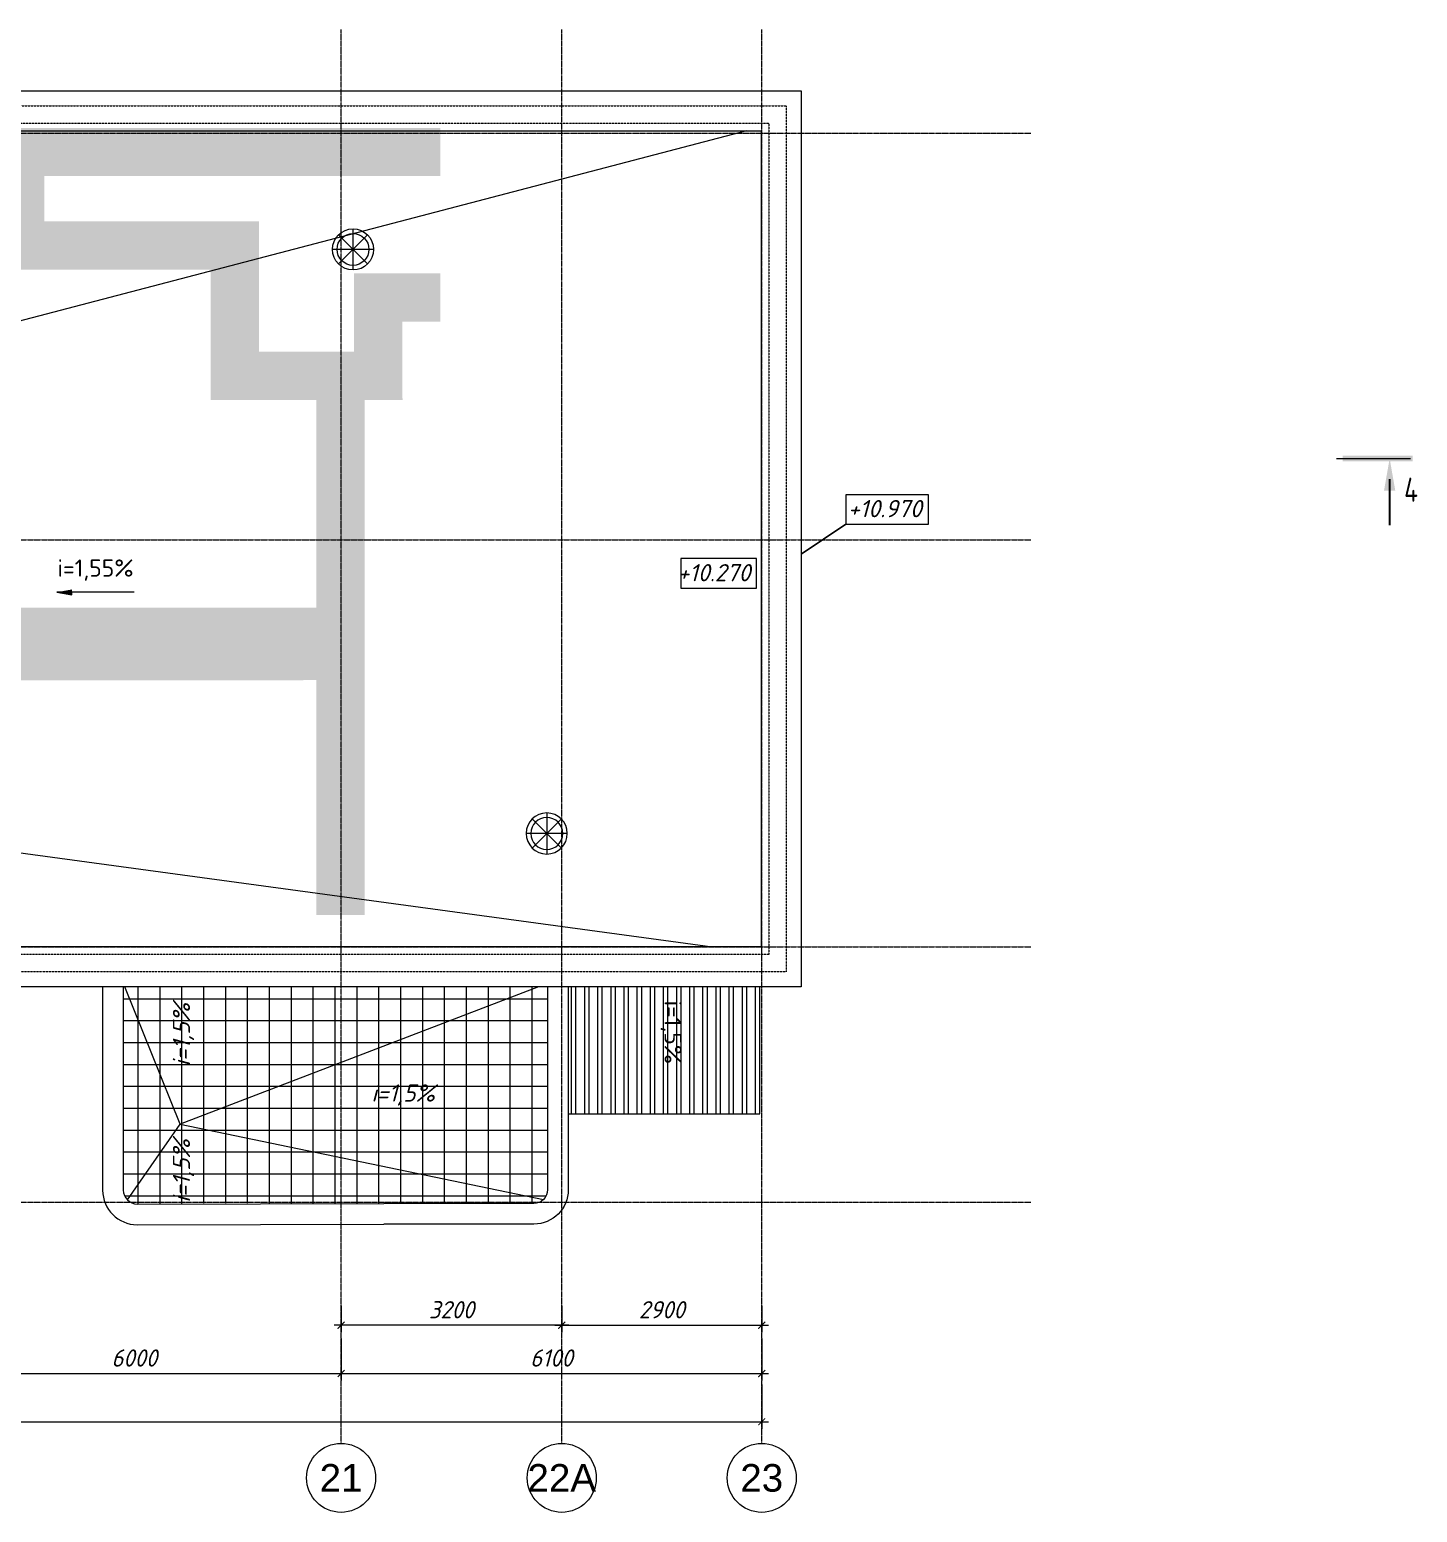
# Model space of a CAD drawing. Header units: millimetres. Extents: x 0 to 168960, y -92093 to 443706.
# Drawn here: x 55935 to 76058, y 420921 to 442421 of the extents above; entities that cross this region are included whole.
import ezdxf
from ezdxf.enums import TextEntityAlignment as Align

# ---------------------------------------------------------------- set-up
doc = ezdxf.new("R2010")
doc.units = ezdxf.units.MM
doc.linetypes.add('HIDDEN', pattern=[0.375, 0.25, -0.125])
doc.linetypes.add('осевая', pattern=[50.8, 31.75, -6.35, 6.35, -6.35])
for name, color, linetype, lineweight in [('АР_Козырьки', 7, 'Continuous', 0), ('АР_Кровля', 7, 'Continuous', 0), ('АР_Оси', 251, 'Continuous', 0), ('АР_Отметки ПД', 7, 'Continuous', 0), ('АР_рабочий слой чистовой', 7, 'Continuous', 9), ('АР_Текст', 250, 'Continuous', 5), ('АР_Тонкие', 7, 'Continuous', 0), ('Разрезы', 7, 'Continuous', 9)]:
    doc.layers.add(name, color=color, linetype=linetype, lineweight=lineweight)
doc.styles.add('GOST Common_1', font='GOST_Common.ttf', dxfattribs={"width": 0.8, "height": 350})
doc.styles.add('ISOCPEUR', font='isocpeur.ttf', dxfattribs={"height": 175})
doc.styles.get("Standard").update_dxf_attribs({"font": 'arial.ttf'})
doc.styles.add('Основной', font='isocpeui.ttf')
doc.styles.add('Текст_М100', font='GOST_Common Italic.ttf', dxfattribs={"height": 250})
doc.dimstyles.new('Размеры_М100', dxfattribs={"dimtxt": 250, "dimasz": 100, "dimexe": 100, "dimexo": 100, "dimgap": 100, "dimtad": 1, "dimrnd": 5, "dimtxsty": 'Текст_М100', "dimblk": 'ARCHTICK', "dimcen": 250, "dimdle": 100, "dimadec": 0, "dimazin": 2, "dimtfac": 1, "dimtmove": 1, "dimatfit": 3, "dimfxl": 1, "dimarcsym": 0})

# ---------------------------------------------------------------- blocks, each defined once
blk = doc.blocks.new('_ArchTick')
at = {"color": 8, "linetype": 'ByBlock', "const_width": 0.15}
blk.add_lwpolyline([(-0.5, -0.5), (0.5, 0.5)], dxfattribs=at)
blk = doc.blocks.new('*D732')
at = {"layer": 'Defpoints', "color": 0, "lineweight": 30, "ltscale": 100, "transparency": 16777216}
for p in [(12194, 291297), (66194, 291297), (66194, 290658)]:
    blk.add_point(p, dxfattribs=at)
at = {"layer": 'АР_Оси', "color": 0, "lineweight": -2, "ltscale": 100, "transparency": 16777216}
for p, q in [((12194, 291197), (12194, 290558)), ((66194, 291197), (66194, 290558)), ((12094, 290658), (66294, 290658))]:
    blk.add_line(p, q, dxfattribs=at)
at = {"layer": 'АР_Оси', "color": 0, "lineweight": -2, "ltscale": 100, "transparency": 16777216, "xscale": 100, "yscale": 100, "zscale": 100, "rotation": 180}
blk.add_blockref('_ArchTick', (12194, 290658), dxfattribs=at)
at = {"layer": 'АР_Оси', "color": 0, "lineweight": -2, "ltscale": 100, "transparency": 16777216, "xscale": 100, "yscale": 100, "zscale": 100}
blk.add_blockref('_ArchTick', (66194, 290658), dxfattribs=at)
at = {"layer": 'АР_Оси', "color": 0, "ltscale": 100, "transparency": 16777216, "insert": (39194, 290883), "char_height": 250, "attachment_point": 5, "style": 'Текст_М100'}
blk.add_mtext('54000', dxfattribs=at)
blk = doc.blocks.new('*D737')
at = {"layer": 'Defpoints', "color": 0, "lineweight": 30, "ltscale": 100, "transparency": 16777216}
for p in [(54094, 291965), (60094, 291965), (60094, 291358)]:
    blk.add_point(p, dxfattribs=at)
at = {"layer": 'АР_Оси', "color": 0, "lineweight": -2, "ltscale": 100, "transparency": 16777216}
for p, q in [((54094, 291865), (54094, 291258)), ((60094, 291865), (60094, 291258)), ((53994, 291358), (60194, 291358))]:
    blk.add_line(p, q, dxfattribs=at)
at = {"layer": 'АР_Оси', "color": 0, "lineweight": -2, "ltscale": 100, "transparency": 16777216, "xscale": 100, "yscale": 100, "zscale": 100, "rotation": 180}
blk.add_blockref('_ArchTick', (54094, 291358), dxfattribs=at)
at = {"layer": 'АР_Оси', "color": 0, "lineweight": -2, "ltscale": 100, "transparency": 16777216, "xscale": 100, "yscale": 100, "zscale": 100}
blk.add_blockref('_ArchTick', (60094, 291358), dxfattribs=at)
at = {"layer": 'АР_Оси', "color": 0, "ltscale": 100, "transparency": 16777216, "insert": (57094, 291583), "char_height": 250, "attachment_point": 5, "style": 'Текст_М100'}
blk.add_mtext('6000', dxfattribs=at)
blk = doc.blocks.new('*D738')
at = {"layer": 'Defpoints', "color": 0, "lineweight": 30, "ltscale": 100, "transparency": 16777216}
for p in [(60094, 291965), (66194, 291965), (66194, 291358)]:
    blk.add_point(p, dxfattribs=at)
at = {"layer": 'АР_Оси', "color": 0, "lineweight": -2, "ltscale": 100, "transparency": 16777216}
for p, q in [((60094, 291865), (60094, 291258)), ((66194, 291865), (66194, 291258)), ((59994, 291358), (66294, 291358))]:
    blk.add_line(p, q, dxfattribs=at)
at = {"layer": 'АР_Оси', "color": 0, "lineweight": -2, "ltscale": 100, "transparency": 16777216, "xscale": 100, "yscale": 100, "zscale": 100, "rotation": 180}
blk.add_blockref('_ArchTick', (60094, 291358), dxfattribs=at)
at = {"layer": 'АР_Оси', "color": 0, "lineweight": -2, "ltscale": 100, "transparency": 16777216, "xscale": 100, "yscale": 100, "zscale": 100}
blk.add_blockref('_ArchTick', (66194, 291358), dxfattribs=at)
at = {"layer": 'АР_Оси', "color": 0, "ltscale": 100, "transparency": 16777216, "insert": (63144, 291583), "char_height": 250, "attachment_point": 5, "style": 'Текст_М100'}
blk.add_mtext('6100', dxfattribs=at)
blk = doc.blocks.new('*D753')
at = {"layer": 'Defpoints', "color": 0, "lineweight": 30, "ltscale": 100, "transparency": 16777216}
for p in [(63294, 292441), (66194, 292441), (66194, 292058)]:
    blk.add_point(p, dxfattribs=at)
at = {"layer": 'АР_Оси', "color": 0, "lineweight": -2, "ltscale": 100, "transparency": 16777216}
for p, q in [((63294, 292341), (63294, 291958)), ((66194, 292341), (66194, 291958)), ((63194, 292058), (66294, 292058))]:
    blk.add_line(p, q, dxfattribs=at)
at = {"layer": 'АР_Оси', "color": 0, "lineweight": -2, "ltscale": 100, "transparency": 16777216, "xscale": 100, "yscale": 100, "zscale": 100, "rotation": 180}
blk.add_blockref('_ArchTick', (63294, 292058), dxfattribs=at)
at = {"layer": 'АР_Оси', "color": 0, "lineweight": -2, "ltscale": 100, "transparency": 16777216, "xscale": 100, "yscale": 100, "zscale": 100}
blk.add_blockref('_ArchTick', (66194, 292058), dxfattribs=at)
at = {"layer": 'АР_Оси', "color": 0, "ltscale": 100, "transparency": 16777216, "insert": (64744, 292283), "char_height": 250, "attachment_point": 5, "style": 'Текст_М100'}
blk.add_mtext('2900', dxfattribs=at)
blk = doc.blocks.new('*D754')
at = {"layer": 'Defpoints', "color": 0, "lineweight": 30, "ltscale": 100, "transparency": 16777216}
for p in [(60094, 292441), (63294, 292441), (60094, 292058)]:
    blk.add_point(p, dxfattribs=at)
at = {"layer": 'АР_Оси', "color": 0, "lineweight": -2, "ltscale": 100, "transparency": 16777216}
for p, q in [((60094, 292341), (60094, 291958)), ((63294, 292341), (63294, 291958)), ((63394, 292058), (59994, 292058))]:
    blk.add_line(p, q, dxfattribs=at)
at = {"layer": 'АР_Оси', "color": 0, "lineweight": -2, "ltscale": 100, "transparency": 16777216, "xscale": 100, "yscale": 100, "zscale": 100, "rotation": 180}
blk.add_blockref('_ArchTick', (60094, 292058), dxfattribs=at)
at = {"layer": 'АР_Оси', "color": 0, "lineweight": -2, "ltscale": 100, "transparency": 16777216, "xscale": 100, "yscale": 100, "zscale": 100}
blk.add_blockref('_ArchTick', (63294, 292058), dxfattribs=at)
at = {"layer": 'АР_Оси', "color": 0, "ltscale": 100, "transparency": 16777216, "insert": (61694, 292283), "char_height": 250, "attachment_point": 5, "style": 'Текст_М100'}
blk.add_mtext('3200', dxfattribs=at)
blk = doc.blocks.new('A$C31f0e354')
at = {"layer": 'АР_Тонкие'}
for points in [[(510, 510), (87, 87)], [(510, 87), (87, 510)], [(298, 0), (298, 597)], [(597, 298), (0, 298)]]:
    blk.add_lwpolyline(points, dxfattribs=at)
for radius in [298, 231]:
    blk.add_circle((298, 298), radius, dxfattribs=at)
blk = doc.blocks.new('Разрез - Имя вида сзади_3_5 мм-3004423-План подвала и техподполья__')
at = {"layer": 'Разрезы'}
for points in [[(9.8, 0.4), (9.8, -0.39), (-0.33, -0.39), (-0.33, 0.4)], [(2.18, -4.67), (3, 0), (3.82, -4.67)]]:
    blk.add_hatch(color=256, dxfattribs=at).paths.add_polyline_path(points)
at = {"layer": 'Разрезы', "lineweight": 30}
blk.add_line((3, -3), (3, -9.66), dxfattribs=at)
blk = doc.blocks.new('34535')
at = {"lineweight": 20}
blk.add_line((161837, -18829), (162907, -18829), dxfattribs=at)
at = {"lineweight": 50, "extrusion": (0, 0, -1), "xscale": 99.99999999999993, "yscale": 99.99999999999993, "zscale": 99.99999999999993}
blk.add_blockref('Разрез - Имя вида сзади_3_5 мм-3004423-План подвала и техподполья__', (-162907, -18829), dxfattribs=at)
at = {"insert": (162817, -19107), "char_height": 350, "width": 275.78, "attachment_point": 1, "style": 'GOST Common_1'}
blk.add_mtext('\\fGOST Common|b0|i0|c204|p34|;\\W.8;4', dxfattribs=at)
blk = doc.blocks.new('оси')
at = {"layer": 'АР_Оси', "linetype": 'осевая', "ltscale": 0.3}
for p, q in [((60093.707, 290345.155), (60093.707, 310845.155)), ((63293.707, 290345.155), (63293.707, 310845.155)), ((66193.707, 290345.155), (66193.707, 310845.155)), ((1843.707, 309345.155), (70093.707, 309345.155)), ((1843.707, 303445.155), (70093.707, 303445.155)), ((1843.707, 297545.155), (70093.707, 297545.155)), ((1843.707, 293845.155), (70093.707, 293845.155))]:
    blk.add_line(p, q, dxfattribs=at)
at = {"layer": 'АР_Оси', "ltscale": 100}
for centre in [(60093.707, 289845.155), (63293.707, 289845.155), (66193.707, 289845.155)]:
    blk.add_circle(centre, 500, dxfattribs=at)
for s, p in [('21', (60093.707, 289845.155)), ('22А', (63293.707, 289845.155)), ('23', (66193.707, 289845.155))]:
    blk.add_text(s, height=400, dxfattribs=at).set_placement(p, align=Align.MIDDLE_CENTER)
for base, p1, p2, picture, middle in [((60093.707, 292058.163), (63293.707, 292441.048), (60093.707, 292441.048), '*D754', (61693.707, 292283.163)), ((66193.707, 292058.163), (63293.707, 292441.048), (66193.707, 292441.048), '*D753', (64743.707, 292283.163)), ((60093.707, 291358.163), (54093.707, 291964.662), (60093.707, 291964.662), '*D737', (57093.707, 291583.163)), ((66193.707, 291358.163), (60093.707, 291964.662), (66193.707, 291964.662), '*D738', (63143.707, 291583.163)), ((66193.707, 290658.163), (12193.707, 291296.977), (66193.707, 291296.977), '*D732', (39193.707, 290883.163))]:
    dim = blk.add_linear_dim(base=base, p1=p1, p2=p2, dimstyle='Размеры_М100', dxfattribs=at)
    dim.commit()
    dim.dimension.update_dxf_attribs({"geometry": picture, "text_midpoint": middle})

msp = doc.modelspace()

# ---------------------------------------------------------------- hatches: boundary and pattern name
at = {"lineweight": 0, "transparency": 33554559}
h = msp.add_hatch(dxfattribs=at)
h.set_pattern_fill('ANSI37', color=8, scale=100, angle=45)
h.set_pattern_definition([(90, (357.17, 219771.8), (-317.5, 0), []), (180, (357.17, 219771.8), (0, -317.5), [])])
edge = h.paths.add_edge_path()
edge.add_line((63445.652, 428545.735), (57292.329, 428535.735))
edge.add_line((57292.329, 428535.735), (57292.329, 425602.587))
edge.add_arc((57497.436, 425605.841), 205.133, 180.9089775, 268.9999217)
edge.add_line((57493.856, 425400.74), (63245.652, 425410.735))
edge.add_arc((63245.652, 425610.735), 200, 270, 360)
edge.add_line((63445.652, 425610.735), (63445.652, 428545.735))
at = {"layer": 'АР_Козырьки'}
h = msp.add_hatch(dxfattribs=at)
h.set_pattern_fill('ANSI32', color=256, scale=20, angle=45)
h.set_pattern_definition([(90, (357.17, 388767.73), (-190.5, 0), []), (90, (420.67, 388831.23), (-190.5, 0), [])])
h.paths.add_polyline_path([(66524.97, 428540.735), (63745.652, 428540.735), (63745.652, 426700.735), (66524.97, 426700.735)])
at = {"layer": 'АР_Кровля'}
h = msp.add_hatch(dxfattribs=at)
h.set_pattern_fill('ANGLE', color=256, scale=50)
h.set_pattern_definition([(0, (-324406.77, 120231.15), (0, 349.25), [254, -95.25]), (90, (-324406.77, 120231.15), (-349.25, 2e-14), [254, -95.25])])
h.paths.add_polyline_path([(26157.714, 433885.946), (26559.51, 433884.947), (26559.51, 434356.637), (26157.714, 435061.93), (25457.714, 435061.93), (25457.714, 434240.742), (16021.52, 434240.742), (16021.52, 435550.742), (13461.52, 435550.742), (13461.52, 433190.742), (14161.52, 433858.855), (14161.52, 434818.855), (15321.52, 434818.855), (15319.02, 433858.855), (14161.52, 433858.855), (13461.52, 433190.742), (25457.714, 433190.742), (25457.714, 430049.149), (29557.714, 430049.149), (29557.714, 430749.149), (26157.714, 430749.149), (26157.714, 432358.89), (31127.42, 432358.89), (31127.42, 429788.691), (36711.268, 429788.691), (36711.268, 428820.057), (38061.52, 428820.057), (38061.52, 429520.057), (37411.268, 429520.057), (37411.268, 430488.691), (34804.127, 430488.691), (34804.127, 430988.198), (37548.256, 430988.198), (37548.256, 431688.198), (34104.127, 431688.198), (34104.127, 430488.691), (31827.42, 430488.691), (31827.42, 434118.005), (40532.212, 434124.757), (40532.212, 431298.266), (44602.345, 431298.266), (44602.345, 430511.905), (41844.996, 430511.905), (41844.996, 429648.985), (40406.891, 429647.561), (40406.891, 428832.189), (42544.578, 428839.764), (42544.578, 429955.224), (45302.345, 429955.224), (45302.345, 431832.208), (41232.212, 431832.208), (41232.212, 432971.22), (60091.512, 432988.47), (60091.52, 429581.279), (60791.52, 429581.279), (60791.52, 437051.093), (61341.52, 437051.093), (61338.171, 438188.855), (61891.52, 438188.855), (61891.52, 438888.855), (60638.171, 438888.855), (60638.171, 437751.093), (59260.248, 437751.093), (59260.248, 439640.575), (56148.929, 439640.575), (56148.929, 440296.743), (61891.52, 440296.743), (61891.52, 440996.743), (55448.929, 440996.743), (55448.929, 438940.575), (58560.248, 438940.575), (58560.248, 437051.093), (60091.52, 437051.093), (60091.52, 434038.855), (54286.52, 434038.855), (54286.52, 439403.013), (52164.882, 439405.869), (52859.125, 438705.869), (53586.52, 438704.869), (53586.52, 434038.855), (52836.52, 434038.855), (52859.125, 438705.869), (52164.882, 439405.869), (52138.059, 434038.855), (50271.52, 434038.855), (50271.52, 437608.855), (47571.52, 437608.855), (47571.52, 435168.855), (48271.52, 435868.855), (48271.52, 436908.855), (49571.52, 436908.855), (49571.52, 435868.855), (48271.52, 435868.855), (47571.52, 435168.855), (49571.52, 435168.855), (49571.52, 434651.779), (38974.421, 434651.779), (39330.966, 435143.131), (39338.555, 436088.538), (45394.112, 436088.538), (45394.112, 440921.154), (44694.112, 440921.154), (44694.112, 438822.481), (41255.358, 438822.481), (41255.358, 439467.457), (40555.358, 439467.457), (40555.358, 438122.481), (44694.112, 438122.481), (44694.112, 436788.538), (39516.67, 436788.538), (39516.67, 440921.154), (38466.52, 440921.154), (38466.52, 439978.91), (34986.521, 439978.91), (34986.521, 438846.844), (31258.637, 438846.844), (31258.637, 440771.279), (24834.93, 440770.705), (24834.93, 439355.82), (22134.93, 439355.82), (22134.93, 438655.82), (24834.93, 438655.82), (25534.93, 439347.304), (25534.93, 439911.943), (29160.025, 439911.943), (29160.025, 440406.971), (30558.637, 440406.971), (30558.637, 438846.971), (29160.025, 438846.971), (29160.025, 439347.304), (25534.93, 439347.304), (24834.93, 438655.82), (28460.025, 438655.82), (28460.025, 438146.971), (34986.521, 438146.971), (34986.521, 435021.154), (36228.449, 436133.855), (36228.449, 439073.855), (38668.449, 439073.855), (38668.449, 436126.355), (36228.449, 436131.355), (34986.521, 435021.154), (31258.637, 435021.154), (31258.637, 436038.855), (29408.637, 436038.855), (29408.637, 435061.93), (26157.714, 435061.93), (26559.51, 434356.637), (30108.637, 434361.93), (30108.637, 435338.855), (30558.637, 435338.855), (30558.637, 433408.89), (26157.714, 433408.89)])
at = {"layer": 'АР_рабочий слой чистовой', "true_color": 0x000000}
h = msp.add_hatch(color=18, dxfattribs=at)
h.dxf.hatch_style = 1
h.paths.add_polyline_path([(56330.997, 434263.931), (56548.49, 434303.53), (56548.49, 434263.931)])
h.paths.add_polyline_path([(56548.49, 434263.931), (56548.49, 434224.332), (56330.997, 434263.931)])
h = msp.add_hatch(color=18, dxfattribs=at)
h.dxf.hatch_style = 1
h.paths.add_polyline_path([(56330.997, 434263.931), (56548.49, 434303.53), (56548.49, 434263.931)])
h.paths.add_polyline_path([(56548.49, 434263.931), (56548.49, 434224.332), (56330.997, 434263.931)])

# ---------------------------------------------------------------- linework, layer by layer
at = {"layer": 'АР_Козырьки', "color": 18, "true_color": 0x000000}
msp.add_lwpolyline([(63745.652, 426700.735), (66524.97, 426700.735), (66524.97, 428540.735), (63745.652, 428540.735)], close=True, dxfattribs=at)
at = {"layer": 'АР_Кровля'}
for points in [[(11976.648, 441535.698), (67124.97, 441535.698), (67124.97, 428540.735), (43378.449, 428540.735), (43378.449, 424835.53), (35728.449, 424835.53), (35728.449, 428540.735), (11976.648, 428540.735)], [(12556.648, 440955.698), (66544.97, 440955.698), (66544.97, 429120.735), (42798.449, 429120.735), (42798.449, 425415.53), (36308.449, 425415.53), (36308.449, 429120.735), (12556.648, 429120.735)]]:
    msp.add_lwpolyline(points, close=True, dxfattribs=at)
at = {"layer": 'АР_Кровля', "linetype": 'HIDDEN', "lineweight": 0}
for points in [[(12196.648, 441315.698), (66904.97, 441315.698), (66904.97, 428760.735), (43158.449, 428760.735), (43158.449, 425055.53), (35948.449, 425055.53), (35948.449, 428760.735), (12196.648, 428760.735)], [(12446.648, 441065.698), (66654.97, 441065.698), (66654.97, 429010.735), (42908.449, 429010.735), (42908.449, 425305.53), (36198.449, 425305.53), (36198.449, 429010.735), (12446.648, 429010.735)]]:
    msp.add_lwpolyline(points, close=True, dxfattribs=at)
at = {"layer": 'АР_Кровля'}
for points in [[(66331.784, 440955.698), (39234.866, 433865.188)], [(39291.724, 432729.585), (65834.72, 429120.735)]]:
    msp.add_lwpolyline(points, dxfattribs=at)
at = {"layer": 'АР_Отметки ПД', "ltscale": 0.1}
for points in [[(67771.818, 435250.317), (68968.933, 435250.317), (68968.933, 435678.086), (67771.818, 435678.086)], [(65375.364, 434322.486), (66477.15, 434322.486), (66477.15, 434750.255), (65375.364, 434750.255)]]:
    msp.add_lwpolyline(points, close=True, dxfattribs=at)
at = {"layer": 'АР_Отметки ПД', "linetype": 'Continuous', "lineweight": 25, "ltscale": 0.4}
msp.add_lwpolyline([(67124.97, 434817.318), (67771.818, 435250.317)], dxfattribs=at)
at = {"layer": 'АР_рабочий слой чистовой'}
msp.add_lwpolyline([(57449.89, 434263.931), (56330.997, 434263.931)], dxfattribs=at)
msp.add_lwpolyline([(57449.89, 434263.931), (56330.997, 434263.931)], dxfattribs=at)
at = {"layer": 'АР_рабочий слой чистовой', "color": 18, "true_color": 0x000000}
msp.add_lwpolyline([(56330.997, 434263.931), (56548.49, 434224.332), (56548.49, 434263.931)], dxfattribs=at)
msp.add_lwpolyline([(56330.997, 434263.931), (56548.49, 434224.332), (56548.49, 434263.931)], dxfattribs=at)
at = {"layer": 'АР_Текст'}
for points in [[(58442.806, 427351.219, 0, 100, 0), (58442.806, 427650.147, 0, 0, 0), (58442.806, 428267.309, 0, 0, 0)], [(65006.207, 427443.847, 0, 100, 0), (65006.207, 427742.776, 0, 0, 0), (65006.207, 428359.938, 0, 0, 0)], [(60913.561, 426714.227, 0, 100, 0), (61212.489, 426714.227, 0, 0, 0), (61829.651, 426714.227, 0, 0, 0)], [(58442.806, 426352.377, 0, 100, 0), (58442.806, 426053.449, 0, 0, 0), (58442.806, 425436.287, 0, 0, 0)]]:
    msp.add_lwpolyline(points, format="xyseb", dxfattribs=at)
at = {"layer": 'АР_Тонкие'}
for points in [[(56992.329, 428540.735), (56992.329, 425590.735, 0.408303705), (57492.329, 425090.735), (61072.574, 425100.735)], [(57292.329, 428540.735), (57292.329, 425592.587, 0.404487894), (57493.856, 425390.74), (61071.736, 425400.734)], [(63745.652, 428540.735), (63745.652, 425600.735, -0.414213562), (63245.652, 425100.735), (61072.574, 425100.735)], [(63445.652, 428540.735), (63445.652, 425600.735, -0.414213562), (63245.652, 425400.735), (61072.574, 425400.735)]]:
    msp.add_lwpolyline(points, format="xyb", dxfattribs=at)
at = {"layer": 'АР_Тонкие', "color": 18, "true_color": 0x000000}
for points in [[(58117.329, 426550.735), (57312.55, 428540.735)], [(57352.27, 425450.906), (58117.329, 426550.735)]]:
    msp.add_lwpolyline(points, dxfattribs=at)
at = {"layer": 'АР_Тонкие'}
for points in [[(63315.056, 428540.735), (58117.329, 426550.735)], [(58117.329, 426550.735), (63387.074, 425459.313)]]:
    msp.add_lwpolyline(points, dxfattribs=at)

# ---------------------------------------------------------------- block references
at = {"color": 1}
msp.add_blockref('34535', (-86950.431, 455031.155), dxfattribs=at)
at = {"layer": 'АР_Кровля'}
msp.add_blockref('A$C31f0e354', (60325.741, 438936.32), dxfattribs=at)
at = {"layer": 'АР_Кровля', "xscale": -1, "rotation": 180}
msp.add_blockref('A$C31f0e354', (63135.741, 431063.314), dxfattribs=at)
at = {"layer": 'АР_Оси'}
msp.add_blockref('оси', (357.171, 131576), dxfattribs=at)

# ---------------------------------------------------------------- texts
at = {"layer": 'АР_Отметки ПД', "style": 'Основной'}
for s, p in [('+10.970', (67800.707, 435350.782)), ('+10.270', (65328.496, 434421.666))]:
    msp.add_text(s, height=250, dxfattribs=at).set_placement(p)
at = {"layer": 'АР_рабочий слой чистовой', "style": 'ISOCPEUR'}
msp.add_text('i=1,5%%%', height=250, rotation=270, dxfattribs=at).set_placement((65141.11, 428342.383, 0))
at = {"layer": 'АР_рабочий слой чистовой', "insert": (57441.863, 434430.739, 0), "char_height": 250, "width": 1850, "attachment_point": 9, "style": 'ISOCPEUR'}
msp.add_mtext('i=1,55%', dxfattribs=at)
at = {"layer": 'АР_Текст', "style": 'Основной'}
for p in [(58261.115, 427386.348, 0), (58261.115, 425411.588, 0)]:
    msp.add_text('i=1,5%%%', height=250, rotation=90, dxfattribs=at).set_placement(p)
msp.add_text('i=1,5%%%', height=250, dxfattribs=at).set_placement((60889.888, 426877.013, 0))

doc.saveas('drawing.dxf')
